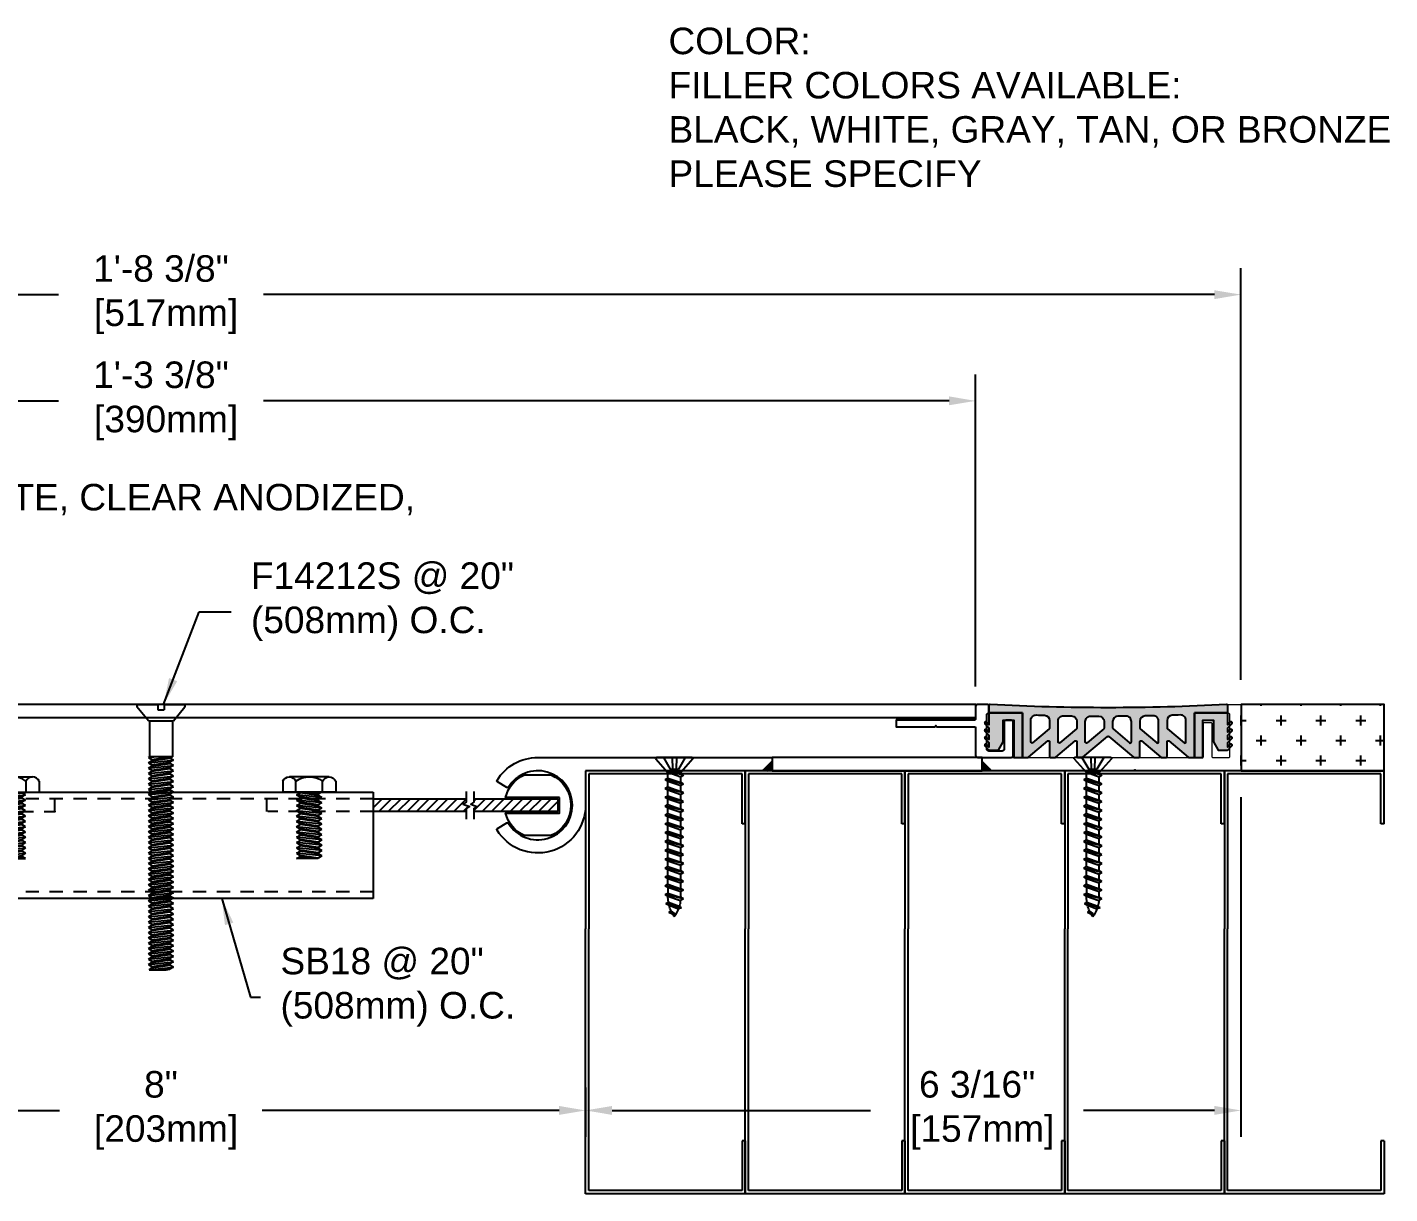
# Model space of a CAD drawing. Header units: inches. Extents: x -5.9 to 45.6, y -2.6 to 8.7.
# Drawn here: x 7.73 to 20.57, y -2.58 to 8.41 of the extents above; entities that cross this region are included whole.
import ezdxf

# ---------------------------------------------------------------- set-up
doc = ezdxf.new("R2010")
doc.units = ezdxf.units.IN
doc.header["$MEASUREMENT"] = 0
doc.linetypes.add('HIDDEN2', pattern=[0.1875, 0.125, -0.0625])
for name, color, linetype in [('anchors', 4, 'Continuous'), ('conditions', 1, 'Continuous'), ('dimensions', 3, 'Continuous'), ('FILLER', 2, 'Continuous'), ('Fillers', 2, 'Continuous'), ('METALS', 7, 'Continuous'), ('text', 2, 'Continuous')]:
    doc.layers.add(name, color=color, linetype=linetype)
doc.styles.add('ARIAL', font='arial.ttf')
doc.dimstyles.new('Arial', dxfattribs={"dimtxt": 0.25, "dimasz": 0.25, "dimexe": 0.25, "dimexo": 0.25, "dimgap": 0.25, "dimtad": 0, "dimtih": 1, "dimtoh": 1, "dimdec": 4, "dimzin": 0, "dimdsep": 46, "dimlunit": 4, "dimtxsty": 'ARIAL', "dimcen": 0.25, "dimadec": 0, "dimazin": 0, "dimtfac": 1, "dimtdec": 4, "dimtofl": 0, "dimtmove": 0, "dimatfit": 3, "dimfxl": 0, "dimfrac": 2, "dimtolj": 1, "dimtzin": 0, "dimarcsym": 0})

# ---------------------------------------------------------------- blocks, each defined once
blk = doc.blocks.new('*D2')
at = {"layer": 'DEFPOINTS', "color": 0}
for p in [(16.669, 4.887), (1.318, 2.028), (16.669, 1.948)]:
    blk.add_point(p, dxfattribs=at)
at = {"layer": 'dimensions', "color": 0, "lineweight": -2}
for p, q in [((1.318, 2.278), (1.318, 5.137)), ((16.669, 2.198), (16.669, 5.137)), ((1.568, 4.887), (8.027, 4.887)), ((16.419, 4.887), (9.96, 4.887))]:
    blk.add_line(p, q, dxfattribs=at)
at = {"layer": 'dimensions', "color": 0}
for points in [[(1.568, 4.929), (1.568, 4.846), (1.318, 4.887)], [(16.419, 4.929), (16.419, 4.846), (16.669, 4.887)]]:
    blk.add_solid(points, dxfattribs=at)
at = {"layer": 'dimensions', "color": 0, "insert": (8.994, 4.887), "char_height": 0.25, "attachment_point": 5, "style": 'ARIAL'}
blk.add_mtext('\\A1;1\'-3 3/8"\\P [390mm]', dxfattribs=at)
blk = doc.blocks.new('*D3')
at = {"layer": 'DEFPOINTS', "color": 0}
for p in [(19.169, 5.888), (-1.182, 2.008), (19.169, 2.008)]:
    blk.add_point(p, dxfattribs=at)
at = {"layer": 'dimensions', "color": 0, "lineweight": -2}
for p, q in [((-1.182, 2.258), (-1.182, 6.138)), ((19.169, 2.258), (19.169, 6.138)), ((-0.932, 5.888), (8.027, 5.888)), ((18.919, 5.888), (9.96, 5.888))]:
    blk.add_line(p, q, dxfattribs=at)
at = {"layer": 'dimensions', "color": 0}
for points in [[(-0.932, 5.929), (-0.932, 5.846), (-1.182, 5.888)], [(18.919, 5.929), (18.919, 5.846), (19.169, 5.888)]]:
    blk.add_solid(points, dxfattribs=at)
at = {"layer": 'dimensions', "color": 0, "insert": (8.994, 5.888), "char_height": 0.25, "attachment_point": 5, "style": 'ARIAL'}
blk.add_mtext('\\A1;1\'-8 3/8"\\P [517mm]', dxfattribs=at)
blk = doc.blocks.new('*D4')
at = {"layer": 'DEFPOINTS', "color": 0}
for p in [(19.169, 1.403), (12.994, -1.331), (12.994, -1.797)]:
    blk.add_point(p, dxfattribs=at)
at = {"layer": 'dimensions', "color": 0, "lineweight": -2}
for p, q in [((19.169, 1.153), (19.169, -2.047)), ((12.994, -1.581), (12.994, -2.047)), ((13.244, -1.797), (15.68, -1.797)), ((18.919, -1.797), (17.686, -1.797))]:
    blk.add_line(p, q, dxfattribs=at)
at = {"layer": 'dimensions', "color": 0}
for points in [[(13.244, -1.755), (13.244, -1.839), (12.994, -1.797)], [(18.919, -1.755), (18.919, -1.839), (19.169, -1.797)]]:
    blk.add_solid(points, dxfattribs=at)
at = {"layer": 'dimensions', "color": 0, "insert": (16.683, -1.797), "char_height": 0.25, "attachment_point": 5, "style": 'ARIAL'}
blk.add_mtext('\\A1;6 3/16"\\P [157mm]', dxfattribs=at)
blk = doc.blocks.new('*D5')
at = {"layer": 'DEFPOINTS', "color": 0}
for p in [(4.994, -1.331), (12.994, -1.331), (12.994, -1.797)]:
    blk.add_point(p, dxfattribs=at)
at = {"layer": 'dimensions', "color": 0, "lineweight": -2}
for p, q in [((4.994, -1.581), (4.994, -2.047)), ((12.994, -1.581), (12.994, -2.047)), ((5.244, -1.797), (8.039, -1.797)), ((12.744, -1.797), (9.948, -1.797))]:
    blk.add_line(p, q, dxfattribs=at)
at = {"layer": 'dimensions', "color": 0}
for points in [[(5.244, -1.755), (5.244, -1.839), (4.994, -1.797)], [(12.744, -1.755), (12.744, -1.839), (12.994, -1.797)]]:
    blk.add_solid(points, dxfattribs=at)
at = {"layer": 'dimensions', "color": 0, "insert": (8.994, -1.797), "char_height": 0.25, "attachment_point": 5, "style": 'ARIAL'}
blk.add_mtext('\\A1;8"\\P [203mm]', dxfattribs=at)
blk = doc.blocks.new('WCSP3')
at = {"layer": 'METALS'}
blk.add_lwpolyline([(4.101, 42.23), (4.101, 42.555, 0.414214), (4.091, 42.565, -0.414214), (4.081, 42.575), (4.081, 42.64, -0.414214), (4.091, 42.65), (4.186, 42.65, -0.414214), (4.206, 42.63), (4.206, 42.51, 0.414214), (4.216, 42.5), (4.956, 42.5), (4.956, 42.44), (4.591, 42.44), (4.581, 42.45), (4.571, 42.44), (4.216, 42.44, 0.414214), (4.206, 42.43), (4.206, 42.169, -0.390598), (4.186, 42.15), (3.871, 42.15, -0.414214), (3.851, 42.17), (3.851, 42.48, -0.414214), (3.871, 42.5), (3.917, 42.5, -0.414214), (3.937, 42.48), (3.937, 42.23, 0.414214), (3.957, 42.21), (4.081, 42.21, 0.414214)], format="xyb", close=True, dxfattribs=at)
blk = doc.blocks.new('F14212S')
for p, q in [((-0.112, -0.159), (-0.219, -0.028)), ((-0.207, -0.004), (-0.024, -0.004)), ((-0.024, -0.004), (-0.024, -0.054)), ((-0.024, -0.054), (0.038, -0.054)), ((0.038, -0.004), (0.038, -0.054)), ((0.038, -0.004), (0.221, -0.004)), ((0.126, -0.159), (0.233, -0.028)), ((-0.112, -0.159), (0.126, -0.159)), ((-0.101, -0.159), (-0.101, -0.498)), ((0.115, -0.159), (0.115, -0.498)), ((-0.112, -0.504), (-0.101, -0.498)), ((-0.112, -0.504), (-0.061, -0.498)), ((-0.112, -0.504), (-0.078, -0.523)), ((0.115, -0.498), (-0.101, -0.498)), ((-0.078, -0.523), (0.092, -0.498)), ((-0.078, -0.534), (0.092, -0.509)), ((0.115, -0.498), (0.092, -0.509)), ((0.126, -0.529), (0.092, -0.509)), ((-0.112, -0.554), (0.126, -0.529)), ((-0.112, -0.554), (-0.078, -0.534)), ((-0.112, -0.554), (-0.078, -0.573)), ((-0.112, -0.604), (0.126, -0.579)), ((-0.112, -0.604), (-0.078, -0.584)), ((-0.112, -0.604), (-0.078, -0.623)), ((-0.112, -0.654), (0.126, -0.629)), ((-0.112, -0.654), (-0.078, -0.634)), ((-0.078, -0.523), (-0.078, -0.534)), ((-0.078, -0.573), (0.092, -0.548)), ((-0.078, -0.584), (0.092, -0.559)), ((-0.078, -0.573), (-0.078, -0.584)), ((-0.078, -0.623), (0.092, -0.598)), ((-0.078, -0.634), (0.092, -0.609)), ((-0.078, -0.623), (-0.078, -0.634)), ((0.126, -0.529), (0.092, -0.548)), ((0.092, -0.548), (0.092, -0.559)), ((0.126, -0.579), (0.092, -0.559)), ((0.126, -0.579), (0.092, -0.598)), ((0.092, -0.598), (0.092, -0.609)), ((0.126, -0.629), (0.092, -0.609)), ((0.126, -0.629), (0.092, -0.648)), ((-0.112, -0.654), (-0.078, -0.673)), ((-0.112, -0.704), (0.126, -0.679)), ((-0.112, -0.704), (-0.078, -0.684)), ((-0.112, -0.704), (-0.078, -0.723)), ((-0.112, -0.754), (0.126, -0.729)), ((-0.112, -0.754), (-0.078, -0.734)), ((-0.112, -0.754), (-0.078, -0.773)), ((-0.078, -0.673), (0.092, -0.648)), ((-0.078, -0.684), (0.092, -0.659)), ((-0.078, -0.673), (-0.078, -0.684)), ((-0.078, -0.723), (0.092, -0.698)), ((-0.078, -0.734), (0.092, -0.709)), ((-0.078, -0.723), (-0.078, -0.734)), ((-0.078, -0.773), (0.092, -0.748)), ((-0.078, -0.784), (0.092, -0.759)), ((0.092, -0.648), (0.092, -0.659)), ((0.126, -0.679), (0.092, -0.659)), ((0.126, -0.679), (0.092, -0.698)), ((0.092, -0.698), (0.092, -0.709)), ((0.126, -0.729), (0.092, -0.709)), ((0.126, -0.729), (0.092, -0.748)), ((0.092, -0.748), (0.092, -0.759)), ((0.126, -0.779), (0.092, -0.759)), ((-0.112, -0.804), (0.126, -0.779)), ((-0.112, -0.804), (-0.078, -0.784)), ((-0.112, -0.804), (-0.078, -0.823)), ((-0.112, -0.854), (0.126, -0.829)), ((-0.112, -0.854), (-0.078, -0.834)), ((-0.112, -0.854), (-0.078, -0.873)), ((-0.112, -0.904), (0.126, -0.879)), ((-0.112, -0.904), (-0.078, -0.884)), ((-0.078, -0.773), (-0.078, -0.784)), ((-0.078, -0.823), (0.092, -0.798)), ((-0.078, -0.834), (0.092, -0.809)), ((-0.078, -0.823), (-0.078, -0.834)), ((-0.078, -0.873), (0.092, -0.848)), ((-0.078, -0.884), (0.092, -0.859)), ((-0.078, -0.873), (-0.078, -0.884)), ((-0.078, -0.923), (0.092, -0.898)), ((0.126, -0.779), (0.092, -0.798)), ((0.092, -0.798), (0.092, -0.809)), ((0.126, -0.829), (0.092, -0.809)), ((0.126, -0.829), (0.092, -0.848)), ((0.092, -0.848), (0.092, -0.859)), ((0.126, -0.879), (0.092, -0.859)), ((0.126, -0.879), (0.092, -0.898)), ((0.092, -0.898), (0.092, -0.909)), ((-0.112, -0.904), (-0.078, -0.923)), ((-0.112, -0.954), (0.126, -0.929)), ((-0.112, -0.954), (-0.078, -0.934)), ((-0.112, -0.954), (-0.078, -0.973)), ((-0.112, -1.004), (0.126, -0.979)), ((-0.112, -1.004), (-0.078, -0.984)), ((-0.112, -1.004), (-0.078, -1.023)), ((-0.078, -0.934), (0.092, -0.909)), ((-0.078, -0.923), (-0.078, -0.934)), ((-0.078, -0.973), (0.092, -0.948)), ((-0.078, -0.984), (0.092, -0.959)), ((-0.078, -0.973), (-0.078, -0.984)), ((-0.078, -1.023), (0.092, -0.998)), ((-0.078, -1.034), (0.092, -1.009)), ((-0.078, -1.023), (-0.078, -1.034)), ((0.126, -0.929), (0.092, -0.909)), ((0.126, -0.929), (0.092, -0.948)), ((0.092, -0.948), (0.092, -0.959)), ((0.126, -0.979), (0.092, -0.959)), ((0.126, -0.979), (0.092, -0.998)), ((0.092, -0.998), (0.092, -1.009)), ((0.126, -1.029), (0.092, -1.009)), ((-0.112, -1.054), (0.126, -1.029)), ((-0.112, -1.054), (-0.078, -1.034)), ((-0.112, -1.054), (-0.078, -1.073)), ((-0.112, -1.104), (0.126, -1.079)), ((-0.112, -1.104), (-0.078, -1.084)), ((-0.112, -1.104), (-0.078, -1.123)), ((-0.112, -1.154), (0.126, -1.129)), ((-0.112, -1.154), (-0.078, -1.134)), ((-0.112, -1.154), (-0.078, -1.173)), ((-0.078, -1.073), (0.092, -1.048)), ((-0.078, -1.084), (0.092, -1.059)), ((-0.078, -1.073), (-0.078, -1.084)), ((-0.078, -1.123), (0.092, -1.098)), ((-0.078, -1.134), (0.092, -1.109)), ((-0.078, -1.123), (-0.078, -1.134)), ((-0.078, -1.173), (0.092, -1.148)), ((0.126, -1.029), (0.092, -1.048)), ((0.092, -1.048), (0.092, -1.059)), ((0.126, -1.079), (0.092, -1.059)), ((0.126, -1.079), (0.092, -1.098)), ((0.092, -1.098), (0.092, -1.109)), ((0.126, -1.129), (0.092, -1.109)), ((0.126, -1.129), (0.092, -1.148)), ((0.092, -1.148), (0.092, -1.159)), ((-0.112, -1.204), (0.126, -1.179)), ((-0.112, -1.204), (-0.078, -1.184)), ((-0.112, -1.204), (-0.078, -1.223)), ((-0.112, -1.254), (0.126, -1.229)), ((-0.112, -1.254), (-0.078, -1.234)), ((-0.112, -1.254), (-0.078, -1.273)), ((-0.112, -1.304), (0.126, -1.279)), ((-0.078, -1.184), (0.092, -1.159)), ((-0.078, -1.173), (-0.078, -1.184)), ((-0.078, -1.223), (0.092, -1.198)), ((-0.078, -1.234), (0.092, -1.209)), ((-0.078, -1.223), (-0.078, -1.234)), ((-0.078, -1.273), (0.092, -1.248)), ((-0.078, -1.284), (0.092, -1.259)), ((-0.078, -1.273), (-0.078, -1.284)), ((0.126, -1.179), (0.092, -1.159)), ((0.126, -1.179), (0.092, -1.198)), ((0.092, -1.198), (0.092, -1.209)), ((0.126, -1.229), (0.092, -1.209)), ((0.126, -1.229), (0.092, -1.248)), ((0.092, -1.248), (0.092, -1.259)), ((0.126, -1.279), (0.092, -1.259)), ((0.126, -1.279), (0.092, -1.298)), ((-0.112, -1.304), (-0.078, -1.284)), ((-0.112, -1.304), (-0.078, -1.323)), ((-0.112, -1.354), (0.126, -1.329)), ((-0.112, -1.354), (-0.078, -1.334)), ((-0.112, -1.354), (-0.078, -1.373)), ((-0.112, -1.404), (0.126, -1.379)), ((-0.112, -1.404), (-0.078, -1.384)), ((-0.112, -1.404), (-0.078, -1.423)), ((-0.078, -1.323), (0.092, -1.298)), ((-0.078, -1.334), (0.092, -1.309)), ((-0.078, -1.323), (-0.078, -1.334)), ((-0.078, -1.373), (0.092, -1.348)), ((-0.078, -1.384), (0.092, -1.359)), ((-0.078, -1.373), (-0.078, -1.384)), ((-0.078, -1.423), (0.092, -1.398)), ((-0.078, -1.434), (0.092, -1.409)), ((0.092, -1.298), (0.092, -1.309)), ((0.126, -1.329), (0.092, -1.309)), ((0.126, -1.329), (0.092, -1.348)), ((0.092, -1.348), (0.092, -1.359)), ((0.126, -1.379), (0.092, -1.359)), ((0.126, -1.379), (0.092, -1.398)), ((0.092, -1.398), (0.092, -1.409)), ((0.126, -1.429), (0.092, -1.409)), ((-0.112, -1.454), (0.126, -1.429)), ((-0.112, -1.454), (-0.078, -1.434)), ((-0.112, -1.454), (-0.078, -1.473)), ((-0.112, -1.504), (0.126, -1.479)), ((-0.112, -1.504), (-0.078, -1.484)), ((-0.112, -1.504), (-0.078, -1.523)), ((-0.112, -1.554), (0.126, -1.529)), ((-0.112, -1.554), (-0.078, -1.534)), ((-0.078, -1.423), (-0.078, -1.434)), ((-0.078, -1.473), (0.092, -1.448)), ((-0.078, -1.484), (0.092, -1.459)), ((-0.078, -1.473), (-0.078, -1.484)), ((-0.078, -1.523), (0.092, -1.498)), ((-0.078, -1.534), (0.092, -1.509)), ((-0.078, -1.523), (-0.078, -1.534)), ((0.126, -1.429), (0.092, -1.448)), ((0.092, -1.448), (0.092, -1.459)), ((0.126, -1.479), (0.092, -1.459)), ((0.126, -1.479), (0.092, -1.498)), ((0.092, -1.498), (0.092, -1.509)), ((0.126, -1.529), (0.092, -1.509)), ((0.126, -1.529), (0.092, -1.548)), ((-0.112, -1.554), (-0.078, -1.573)), ((-0.112, -1.604), (0.126, -1.579)), ((-0.112, -1.604), (-0.078, -1.584)), ((-0.112, -1.604), (-0.078, -1.623)), ((-0.112, -1.654), (0.126, -1.629)), ((-0.112, -1.654), (-0.078, -1.634)), ((-0.112, -1.654), (-0.078, -1.673)), ((-0.078, -1.573), (0.092, -1.548)), ((-0.078, -1.584), (0.092, -1.559)), ((-0.078, -1.573), (-0.078, -1.584)), ((-0.078, -1.623), (0.092, -1.598)), ((-0.078, -1.634), (0.092, -1.609)), ((-0.078, -1.623), (-0.078, -1.634)), ((-0.078, -1.673), (0.092, -1.648)), ((-0.078, -1.684), (0.092, -1.659)), ((0.092, -1.548), (0.092, -1.559)), ((0.126, -1.579), (0.092, -1.559)), ((0.126, -1.579), (0.092, -1.598)), ((0.092, -1.598), (0.092, -1.609)), ((0.126, -1.629), (0.092, -1.609)), ((0.126, -1.629), (0.092, -1.648)), ((0.092, -1.648), (0.092, -1.659)), ((0.126, -1.679), (0.092, -1.659)), ((-0.112, -1.704), (0.126, -1.679)), ((-0.112, -1.704), (-0.078, -1.684)), ((-0.112, -1.704), (-0.078, -1.723)), ((-0.112, -1.754), (0.126, -1.729)), ((-0.112, -1.754), (-0.078, -1.734)), ((-0.112, -1.754), (-0.078, -1.773)), ((-0.112, -1.804), (0.126, -1.779)), ((-0.112, -1.804), (-0.078, -1.784)), ((-0.078, -1.673), (-0.078, -1.684)), ((-0.078, -1.723), (0.092, -1.698)), ((-0.078, -1.734), (0.092, -1.709)), ((-0.078, -1.723), (-0.078, -1.734)), ((-0.078, -1.773), (0.092, -1.748)), ((-0.078, -1.784), (0.092, -1.759)), ((-0.078, -1.773), (-0.078, -1.784)), ((0.126, -1.679), (0.092, -1.698)), ((0.092, -1.698), (0.092, -1.709)), ((0.126, -1.729), (0.092, -1.709)), ((0.126, -1.729), (0.092, -1.748)), ((0.092, -1.748), (0.092, -1.759)), ((0.126, -1.779), (0.092, -1.759)), ((0.126, -1.779), (0.092, -1.798)), ((-0.112, -1.804), (-0.078, -1.823)), ((-0.112, -1.854), (0.126, -1.829)), ((-0.112, -1.854), (-0.078, -1.834)), ((-0.112, -1.854), (-0.078, -1.873)), ((-0.112, -1.904), (0.126, -1.879)), ((-0.112, -1.904), (-0.078, -1.884)), ((-0.112, -1.904), (-0.078, -1.923)), ((-0.078, -1.823), (0.092, -1.798)), ((-0.078, -1.834), (0.092, -1.809)), ((-0.078, -1.823), (-0.078, -1.834)), ((-0.078, -1.873), (0.092, -1.848)), ((-0.078, -1.884), (0.092, -1.859)), ((-0.078, -1.873), (-0.078, -1.884)), ((-0.078, -1.923), (0.092, -1.898)), ((-0.078, -1.934), (0.092, -1.909)), ((-0.078, -1.923), (-0.078, -1.934)), ((0.092, -1.798), (0.092, -1.809)), ((0.126, -1.829), (0.092, -1.809)), ((0.126, -1.829), (0.092, -1.848)), ((0.092, -1.848), (0.092, -1.859)), ((0.126, -1.879), (0.092, -1.859)), ((0.126, -1.879), (0.092, -1.898)), ((0.092, -1.898), (0.092, -1.909)), ((0.126, -1.929), (0.092, -1.909)), ((-0.112, -1.954), (0.126, -1.929)), ((-0.112, -1.954), (-0.078, -1.934)), ((-0.112, -1.954), (-0.078, -1.973)), ((-0.112, -2.004), (0.126, -1.979)), ((-0.112, -2.004), (-0.078, -1.984)), ((-0.112, -2.004), (-0.078, -2.023)), ((-0.112, -2.054), (0.126, -2.029)), ((-0.112, -2.054), (-0.078, -2.034)), ((-0.112, -2.054), (-0.078, -2.073)), ((-0.078, -1.973), (0.092, -1.948)), ((-0.078, -1.984), (0.092, -1.959)), ((-0.078, -1.973), (-0.078, -1.984)), ((-0.078, -2.023), (0.092, -1.998)), ((-0.078, -2.034), (0.092, -2.009)), ((-0.078, -2.023), (-0.078, -2.034)), ((-0.078, -2.073), (0.092, -2.048)), ((0.126, -1.929), (0.092, -1.948)), ((0.092, -1.948), (0.092, -1.959)), ((0.126, -1.979), (0.092, -1.959)), ((0.126, -1.979), (0.092, -1.998)), ((0.092, -1.998), (0.092, -2.009)), ((0.126, -2.029), (0.092, -2.009)), ((0.126, -2.029), (0.092, -2.048)), ((0.092, -2.048), (0.092, -2.059)), ((-0.112, -2.104), (0.126, -2.079)), ((-0.112, -2.104), (-0.078, -2.084)), ((-0.112, -2.104), (-0.078, -2.123)), ((-0.112, -2.154), (0.126, -2.129)), ((-0.112, -2.154), (-0.078, -2.134)), ((-0.112, -2.154), (-0.078, -2.173)), ((-0.112, -2.204), (0.126, -2.179)), ((-0.078, -2.084), (0.092, -2.059)), ((-0.078, -2.073), (-0.078, -2.084)), ((-0.078, -2.123), (0.092, -2.098)), ((-0.078, -2.134), (0.092, -2.109)), ((-0.078, -2.123), (-0.078, -2.134)), ((-0.078, -2.173), (0.092, -2.148)), ((-0.078, -2.184), (0.092, -2.159)), ((-0.078, -2.173), (-0.078, -2.184)), ((0.126, -2.079), (0.092, -2.059)), ((0.126, -2.079), (0.092, -2.098)), ((0.092, -2.098), (0.092, -2.109)), ((0.126, -2.129), (0.092, -2.109)), ((0.126, -2.129), (0.092, -2.148)), ((0.092, -2.148), (0.092, -2.159)), ((0.126, -2.179), (0.092, -2.159)), ((0.126, -2.179), (0.092, -2.198)), ((-0.112, -2.204), (-0.078, -2.184)), ((-0.112, -2.204), (-0.078, -2.223)), ((-0.112, -2.254), (0.126, -2.229)), ((-0.112, -2.254), (-0.078, -2.234)), ((-0.112, -2.254), (-0.078, -2.273)), ((-0.112, -2.304), (0.126, -2.279)), ((-0.112, -2.304), (-0.078, -2.284)), ((-0.112, -2.304), (-0.078, -2.323)), ((-0.078, -2.223), (0.092, -2.198)), ((-0.078, -2.234), (0.092, -2.209)), ((-0.078, -2.223), (-0.078, -2.234)), ((-0.078, -2.273), (0.092, -2.248)), ((-0.078, -2.284), (0.092, -2.259)), ((-0.078, -2.273), (-0.078, -2.284)), ((-0.078, -2.323), (0.092, -2.298)), ((-0.078, -2.334), (0.092, -2.309)), ((0.092, -2.198), (0.092, -2.209)), ((0.126, -2.229), (0.092, -2.209)), ((0.126, -2.229), (0.092, -2.248)), ((0.092, -2.248), (0.092, -2.259)), ((0.126, -2.279), (0.092, -2.259)), ((0.126, -2.279), (0.092, -2.298)), ((0.092, -2.298), (0.092, -2.309)), ((0.126, -2.329), (0.092, -2.309)), ((-0.112, -2.354), (0.126, -2.329)), ((-0.112, -2.354), (-0.078, -2.334)), ((-0.112, -2.354), (-0.078, -2.373)), ((-0.112, -2.404), (0.126, -2.379)), ((-0.112, -2.404), (-0.078, -2.384)), ((-0.112, -2.404), (-0.078, -2.423)), ((-0.112, -2.454), (0.126, -2.429)), ((-0.112, -2.454), (-0.078, -2.434)), ((-0.078, -2.323), (-0.078, -2.334)), ((-0.078, -2.373), (0.092, -2.348)), ((-0.078, -2.384), (0.092, -2.359)), ((-0.078, -2.373), (-0.078, -2.384)), ((-0.078, -2.423), (0.092, -2.398)), ((-0.078, -2.434), (0.092, -2.409)), ((-0.078, -2.423), (-0.078, -2.434)), ((0.126, -2.329), (0.092, -2.348)), ((0.092, -2.348), (0.092, -2.359)), ((0.126, -2.379), (0.092, -2.359)), ((0.126, -2.379), (0.092, -2.398)), ((0.092, -2.398), (0.092, -2.409)), ((0.126, -2.429), (0.092, -2.409)), ((0.126, -2.429), (0.092, -2.448)), ((-0.112, -2.454), (-0.078, -2.473)), ((-0.103, -2.504), (0.126, -2.479)), ((-0.103, -2.504), (-0.078, -2.484)), ((-0.103, -2.504), (0.055, -2.504)), ((-0.078, -2.473), (0.092, -2.448)), ((-0.078, -2.484), (0.092, -2.459)), ((-0.078, -2.473), (-0.078, -2.484)), ((0.055, -2.504), (0.092, -2.498)), ((0.092, -2.448), (0.092, -2.459)), ((0.126, -2.479), (0.092, -2.459)), ((0.126, -2.479), (0.092, -2.498))]:
    blk.add_line(p, q)
for centre, start, end in [((-0.207, -0.019), 90, 219.032), ((0.221, -0.019), 320.968, 90)]:
    blk.add_arc(centre, 0.015, start, end)
blk = doc.blocks.new('H1458S')
for p, q in [((-0.188, 0.144), (0.187, 0.144)), ((-0.25, 0.104), (-0.25, 0)), ((-0.25, 0), (0.25, 0)), ((-0.125, 0), (-0.125, 0.104)), ((-0.119, 0), (-0.085, -0.02)), ((-0.085, -0.02), (0.048, 0)), ((0.125, 0), (0.125, 0.104)), ((0.25, 0.104), (0.25, 0)), ((-0.119, -0.05), (0.119, -0.025)), ((-0.119, -0.05), (-0.085, -0.03)), ((-0.119, -0.05), (-0.085, -0.07)), ((-0.119, -0.1), (0.119, -0.075)), ((-0.119, -0.1), (-0.085, -0.08)), ((-0.119, -0.1), (-0.085, -0.12)), ((-0.119, -0.15), (0.119, -0.125)), ((-0.085, -0.03), (0.085, -0.005)), ((-0.085, -0.02), (-0.085, -0.03)), ((-0.085, -0.07), (0.085, -0.045)), ((-0.085, -0.08), (0.085, -0.055)), ((-0.085, -0.07), (-0.085, -0.08)), ((-0.085, -0.12), (0.085, -0.095)), ((-0.085, -0.13), (0.085, -0.105)), ((-0.085, -0.12), (-0.085, -0.13)), ((0.094, 0), (0.085, -0.005)), ((0.119, -0.025), (0.085, -0.005)), ((0.119, -0.025), (0.085, -0.045)), ((0.085, -0.045), (0.085, -0.055)), ((0.119, -0.075), (0.085, -0.055)), ((0.119, -0.075), (0.085, -0.095)), ((0.085, -0.095), (0.085, -0.105)), ((0.119, -0.125), (0.085, -0.105)), ((0.119, -0.125), (0.085, -0.145)), ((-0.119, -0.15), (-0.085, -0.13)), ((-0.119, -0.15), (-0.085, -0.17)), ((-0.119, -0.2), (0.119, -0.175)), ((-0.119, -0.2), (-0.085, -0.18)), ((-0.119, -0.2), (-0.085, -0.22)), ((-0.119, -0.25), (0.119, -0.225)), ((-0.119, -0.25), (-0.085, -0.23)), ((-0.119, -0.25), (-0.085, -0.27)), ((-0.085, -0.17), (0.085, -0.145)), ((-0.085, -0.18), (0.085, -0.155)), ((-0.085, -0.17), (-0.085, -0.18)), ((-0.085, -0.22), (0.085, -0.195)), ((-0.085, -0.23), (0.085, -0.205)), ((-0.085, -0.22), (-0.085, -0.23)), ((-0.085, -0.27), (0.085, -0.245)), ((-0.085, -0.28), (0.085, -0.255)), ((0.085, -0.145), (0.085, -0.155)), ((0.119, -0.175), (0.085, -0.155)), ((0.119, -0.175), (0.085, -0.195)), ((0.085, -0.195), (0.085, -0.205)), ((0.119, -0.225), (0.085, -0.205)), ((0.119, -0.225), (0.085, -0.245)), ((0.085, -0.245), (0.085, -0.255)), ((0.119, -0.275), (0.085, -0.255)), ((-0.119, -0.3), (0.119, -0.275)), ((-0.119, -0.3), (-0.085, -0.28)), ((-0.119, -0.3), (-0.085, -0.32)), ((-0.119, -0.35), (0.119, -0.325)), ((-0.119, -0.35), (-0.085, -0.33)), ((-0.119, -0.35), (-0.085, -0.37)), ((-0.119, -0.4), (0.119, -0.375)), ((-0.119, -0.4), (-0.085, -0.38)), ((-0.085, -0.27), (-0.085, -0.28)), ((-0.085, -0.32), (0.085, -0.295)), ((-0.085, -0.33), (0.085, -0.305)), ((-0.085, -0.32), (-0.085, -0.33)), ((-0.085, -0.37), (0.085, -0.345)), ((-0.085, -0.38), (0.085, -0.355)), ((-0.085, -0.37), (-0.085, -0.38)), ((0.119, -0.275), (0.085, -0.295)), ((0.085, -0.295), (0.085, -0.305)), ((0.119, -0.325), (0.085, -0.305)), ((0.119, -0.325), (0.085, -0.345)), ((0.085, -0.345), (0.085, -0.355)), ((0.119, -0.375), (0.085, -0.355)), ((0.119, -0.375), (0.085, -0.395)), ((-0.119, -0.4), (-0.085, -0.42)), ((-0.119, -0.45), (0.119, -0.425)), ((-0.119, -0.45), (-0.085, -0.43)), ((-0.119, -0.45), (-0.085, -0.47)), ((-0.119, -0.5), (0.119, -0.475)), ((-0.119, -0.5), (-0.085, -0.48)), ((-0.119, -0.5), (-0.085, -0.52)), ((-0.085, -0.42), (0.085, -0.395)), ((-0.085, -0.43), (0.085, -0.405)), ((-0.085, -0.42), (-0.085, -0.43)), ((-0.085, -0.47), (0.085, -0.445)), ((-0.085, -0.48), (0.085, -0.455)), ((-0.085, -0.47), (-0.085, -0.48)), ((-0.085, -0.52), (0.085, -0.495)), ((-0.085, -0.53), (0.085, -0.505)), ((0.085, -0.395), (0.085, -0.405)), ((0.119, -0.425), (0.085, -0.405)), ((0.119, -0.425), (0.085, -0.445)), ((0.085, -0.445), (0.085, -0.455)), ((0.119, -0.475), (0.085, -0.455)), ((0.119, -0.475), (0.085, -0.495)), ((0.085, -0.495), (0.085, -0.505)), ((0.119, -0.525), (0.085, -0.505)), ((-0.119, -0.55), (0.119, -0.525)), ((-0.119, -0.55), (-0.085, -0.53)), ((-0.119, -0.55), (-0.085, -0.57)), ((-0.119, -0.6), (0.119, -0.575)), ((-0.119, -0.6), (-0.085, -0.58)), ((-0.119, -0.6), (-0.085, -0.62)), ((-0.085, -0.52), (-0.085, -0.53)), ((-0.085, -0.57), (0.085, -0.545)), ((-0.085, -0.58), (0.085, -0.555)), ((-0.085, -0.57), (-0.085, -0.58)), ((-0.085, -0.62), (0.085, -0.595)), ((-0.085, -0.62), (-0.085, -0.625)), ((-0.085, -0.625), (0.119, -0.625)), ((-0.048, -0.625), (0.085, -0.605)), ((0.119, -0.525), (0.085, -0.545)), ((0.085, -0.545), (0.085, -0.555)), ((0.119, -0.575), (0.085, -0.555)), ((0.119, -0.575), (0.085, -0.595)), ((0.085, -0.595), (0.085, -0.605)), ((0.119, -0.625), (0.085, -0.605))]:
    blk.add_line(p, q)
for centre, radius, start, end in [((-0.188, 0.075), 0.0688, 24.7615, 155.2385), ((0, -0.071), 0.215, 54.5107, 125.4893), ((0.187, 0.075), 0.0688, 24.7615, 155.2385)]:
    blk.add_arc(centre, radius, start, end)
blk = doc.blocks.new('SB')
h = blk.add_hatch()
h.set_pattern_fill('ANSI31', color=256, scale=0.5, style=0)
h.set_pattern_definition([(45, (-1.601395, -9.531846), (-0.04419417, 0.04419417), [])])
h.paths.add_polyline_path([(3.392, 3.658), (2.411, 3.658), (2.411, 3.628), (2.383, 3.609), (2.44, 3.587), (2.411, 3.568), (2.411, 3.538), (3.392, 3.538)])
h.paths.add_polyline_path([(2.341, 3.628), (2.341, 3.658), (2.105, 3.658), (2.105, 3.538), (2.341, 3.538), (2.341, 3.568), (2.37, 3.587), (2.313, 3.609)])
h = blk.add_hatch()
h.set_pattern_fill('ANSI31', color=256, scale=0.5, style=0)
h.set_pattern_definition([(45, (-5.601395, -9.531846), (-0.04419417, 0.04419417), [])])
h.paths.add_polyline_path([(9.131, 3.658), (8.339, 3.658), (8.339, 3.628), (8.311, 3.609), (8.368, 3.587), (8.339, 3.568), (8.339, 3.538), (9.131, 3.538)])
h.paths.add_polyline_path([(8.298, 3.587), (8.241, 3.609), (8.269, 3.628), (8.269, 3.658), (7.393, 3.658), (7.393, 3.538), (8.269, 3.538), (8.269, 3.568)])
for p, q in [((2.105, 3.658), (2.341, 3.658)), ((2.411, 3.658), (3.392, 3.658)), ((7.393, 3.658), (8.269, 3.658)), ((8.339, 3.658), (9.131, 3.658)), ((2.341, 3.538), (2.105, 3.538)), ((3.392, 3.538), (2.411, 3.538)), ((8.269, 3.538), (7.393, 3.538)), ((9.131, 3.538), (8.339, 3.538))]:
    blk.add_line(p, q)
at = {"linetype": 'ByBlock'}
for p, q in [((3.392, 3.721), (7.393, 3.721)), ((3.392, 2.721), (3.392, 3.721)), ((7.393, 3.721), (7.393, 2.721)), ((7.393, 2.721), (3.392, 2.721))]:
    blk.add_line(p, q, dxfattribs=at)
at = {"linetype": 'HIDDEN2'}
for p, q in [((7.393, 3.658), (3.392, 3.658)), ((4.394, 3.538), (4.394, 3.658)), ((6.391, 3.538), (6.391, 3.658)), ((3.392, 3.538), (4.394, 3.538)), ((7.393, 3.538), (6.398, 3.538)), ((7.393, 2.783), (3.392, 2.783))]:
    blk.add_line(p, q, dxfattribs=at)
for points in [[(2.146, 3.672, 0.233897), (1.968, 3.885), (1.718, 3.885, 0.654654), (1.718, 3.312), (1.968, 3.312, 0.233897), (2.146, 3.524), (2.105, 3.538), (2.105, 3.658)], [(9.147, 3.672), (8.639, 3.672, -0.233897), (8.817, 3.885), (9.067, 3.885, -0.654654), (9.067, 3.312), (8.817, 3.312, -0.233897), (8.639, 3.524), (9.147, 3.524)]]:
    blk.add_lwpolyline(points, format="xyb", close=True)
for points in [[(2.341, 3.728), (2.341, 3.628), (2.313, 3.609), (2.37, 3.587), (2.341, 3.568), (2.341, 3.468)], [(2.411, 3.728), (2.411, 3.628), (2.383, 3.609), (2.44, 3.587), (2.411, 3.568), (2.411, 3.468)], [(8.269, 3.728), (8.269, 3.628), (8.241, 3.609), (8.298, 3.587), (8.269, 3.568), (8.269, 3.468)], [(8.339, 3.728), (8.339, 3.628), (8.311, 3.609), (8.368, 3.587), (8.339, 3.568), (8.339, 3.468)], [(2.105, 3.658), (2.105, 3.538)], [(9.131, 3.658), (9.131, 3.538)]]:
    blk.add_lwpolyline(points)
blk.add_point((4.394, 3.538), dxfattribs=at)
blk.add_blockref('H1458S', (3.996, 3.721))
at = {"xscale": -1}
blk.add_blockref('H1458S', (6.789, 3.721), dxfattribs=at)
blk = doc.blocks.new('4mstd1')
for p, q in [((-1.505, 3.985), (0, 3.985)), ((-1.505, 3.485), (-1.505, 3.985)), ((0, 3.985), (0, 2.495)), ((-1.475, 3.955), (-0.03, 3.955)), ((-1.475, 3.485), (-1.475, 3.955)), ((-0.03, 3.955), (-0.03, 2.495)), ((-1.505, 3.485), (-1.475, 3.485)), ((-0.03, 1.49), (-0.03, 2.495)), ((0, 1.49), (0, 2.495)), ((-0.03, 0.03), (-0.03, 1.49)), ((0, 0), (0, 1.49)), ((-1.505, 0.5), (-1.505, 0)), ((-1.505, 0.5), (-1.475, 0.5)), ((-1.475, 0.5), (-1.475, 0.03)), ((-1.505, 0), (0, 0)), ((-1.475, 0.03), (-0.03, 0.03))]:
    blk.add_line(p, q)
blk = doc.blocks.new('FSM0112')
for p, q in [((-0.169, 0), (0.169, 0)), ((-0.103, 0), (-0.038, -0.111)), ((-0.02, 0), (-0.016, -0.111)), ((0.02, 0), (0.016, -0.111)), ((0.103, 0), (0.038, -0.111)), ((-0.175, -0.014), (-0.063, -0.139)), ((0.038, -0.111), (-0.038, -0.111)), ((0.175, -0.014), (0.063, -0.139)), ((-0.086, -0.167), (0.027, -0.139)), ((-0.086, -0.167), (-0.06, -0.152)), ((-0.086, -0.167), (-0.06, -0.181)), ((-0.086, -0.25), (0.086, -0.208)), ((-0.086, -0.25), (-0.06, -0.236)), ((-0.086, -0.25), (-0.06, -0.264)), ((0.063, -0.139), (-0.063, -0.139)), ((-0.06, -0.152), (-0.06, -0.139)), ((-0.023, -0.139), (-0.06, -0.152)), ((0.06, -0.139), (-0.06, -0.181)), ((-0.06, -0.236), (-0.06, -0.181)), ((0.06, -0.194), (-0.06, -0.236)), ((0.06, -0.223), (-0.06, -0.264)), ((0.06, -0.194), (0.06, -0.139)), ((0.086, -0.208), (0.06, -0.194)), ((0.086, -0.208), (0.06, -0.223)), ((0.06, -0.277), (0.06, -0.223)), ((-0.086, -0.333), (0.086, -0.292)), ((-0.086, -0.333), (-0.06, -0.319)), ((-0.086, -0.333), (-0.06, -0.348)), ((-0.086, -0.417), (0.086, -0.375)), ((-0.06, -0.319), (-0.06, -0.264)), ((0.06, -0.277), (-0.06, -0.319)), ((0.06, -0.306), (-0.06, -0.348)), ((-0.06, -0.402), (-0.06, -0.348)), ((0.06, -0.361), (-0.06, -0.402)), ((0.086, -0.292), (0.06, -0.277)), ((0.086, -0.292), (0.06, -0.306)), ((0.06, -0.361), (0.06, -0.306)), ((0.086, -0.375), (0.06, -0.361)), ((0.086, -0.375), (0.06, -0.389)), ((-0.086, -0.417), (-0.06, -0.402)), ((-0.086, -0.417), (-0.06, -0.431)), ((-0.086, -0.5), (0.086, -0.458)), ((-0.086, -0.5), (-0.06, -0.486)), ((-0.086, -0.5), (-0.06, -0.514)), ((0.06, -0.389), (-0.06, -0.431)), ((-0.06, -0.486), (-0.06, -0.431)), ((0.06, -0.444), (-0.06, -0.486)), ((0.06, -0.473), (-0.06, -0.514)), ((0.06, -0.444), (0.06, -0.389)), ((0.086, -0.458), (0.06, -0.444)), ((0.086, -0.458), (0.06, -0.473)), ((0.06, -0.527), (0.06, -0.473)), ((-0.086, -0.583), (0.086, -0.542)), ((-0.086, -0.583), (-0.06, -0.569)), ((-0.086, -0.583), (-0.06, -0.598)), ((-0.086, -0.667), (0.086, -0.625)), ((-0.06, -0.569), (-0.06, -0.514)), ((0.06, -0.527), (-0.06, -0.569)), ((0.06, -0.556), (-0.06, -0.598)), ((-0.06, -0.652), (-0.06, -0.598)), ((0.06, -0.611), (-0.06, -0.652)), ((0.06, -0.639), (-0.06, -0.681)), ((0.086, -0.542), (0.06, -0.527)), ((0.086, -0.542), (0.06, -0.556)), ((0.06, -0.611), (0.06, -0.556)), ((0.086, -0.625), (0.06, -0.611)), ((0.086, -0.625), (0.06, -0.639)), ((0.06, -0.694), (0.06, -0.639)), ((-0.086, -0.667), (-0.06, -0.652)), ((-0.086, -0.667), (-0.06, -0.681)), ((-0.086, -0.75), (0.086, -0.708)), ((-0.086, -0.75), (-0.06, -0.736)), ((-0.086, -0.75), (-0.06, -0.764)), ((-0.06, -0.736), (-0.06, -0.681)), ((0.06, -0.694), (-0.06, -0.736)), ((0.06, -0.723), (-0.06, -0.764)), ((-0.06, -0.819), (-0.06, -0.764)), ((0.086, -0.708), (0.06, -0.694)), ((0.086, -0.708), (0.06, -0.723)), ((0.06, -0.777), (0.06, -0.723)), ((-0.086, -0.833), (0.086, -0.792)), ((-0.086, -0.833), (-0.06, -0.819)), ((-0.086, -0.833), (-0.06, -0.848)), ((-0.086, -0.917), (0.086, -0.875)), ((0.06, -0.777), (-0.06, -0.819)), ((0.06, -0.806), (-0.06, -0.848)), ((-0.06, -0.902), (-0.06, -0.848)), ((0.06, -0.861), (-0.06, -0.902)), ((0.06, -0.889), (-0.06, -0.931)), ((0.086, -0.792), (0.06, -0.777)), ((0.086, -0.792), (0.06, -0.806)), ((0.06, -0.861), (0.06, -0.806)), ((0.086, -0.875), (0.06, -0.861)), ((0.086, -0.875), (0.06, -0.889)), ((0.06, -0.944), (0.06, -0.889)), ((-0.086, -0.917), (-0.06, -0.902)), ((-0.086, -0.917), (-0.06, -0.931)), ((-0.086, -1), (0.086, -0.958)), ((-0.086, -1), (-0.06, -0.986)), ((-0.086, -1), (-0.06, -1.014)), ((-0.06, -0.986), (-0.06, -0.931)), ((0.06, -0.944), (-0.06, -0.986)), ((0.06, -0.973), (-0.06, -1.014)), ((-0.06, -1.069), (-0.06, -1.014)), ((0.086, -0.958), (0.06, -0.944)), ((0.086, -0.958), (0.06, -0.973)), ((0.06, -1.027), (0.06, -0.973)), ((-0.086, -1.083), (0.086, -1.042)), ((-0.086, -1.083), (-0.06, -1.069)), ((-0.086, -1.083), (-0.06, -1.098)), ((-0.086, -1.167), (0.086, -1.125)), ((-0.086, -1.167), (-0.06, -1.152)), ((0.06, -1.027), (-0.06, -1.069)), ((0.06, -1.056), (-0.06, -1.098)), ((-0.06, -1.152), (-0.06, -1.098)), ((0.06, -1.111), (-0.06, -1.152)), ((0.06, -1.139), (-0.06, -1.181)), ((0.086, -1.042), (0.06, -1.027)), ((0.086, -1.042), (0.06, -1.056)), ((0.06, -1.111), (0.06, -1.056)), ((0.086, -1.125), (0.06, -1.111)), ((0.086, -1.125), (0.06, -1.139)), ((0.06, -1.194), (0.06, -1.139)), ((-0.086, -1.167), (-0.06, -1.181)), ((-0.086, -1.25), (0.086, -1.208)), ((-0.086, -1.25), (-0.06, -1.236)), ((-0.086, -1.25), (-0.06, -1.264)), ((-0.06, -1.236), (-0.06, -1.181)), ((0.06, -1.194), (-0.06, -1.236)), ((0.06, -1.223), (-0.06, -1.264)), ((-0.06, -1.31), (-0.06, -1.264)), ((0.06, -1.277), (-0.06, -1.319)), ((0.086, -1.208), (0.06, -1.194)), ((0.086, -1.208), (0.06, -1.223)), ((0.06, -1.223), (0.06, -1.277)), ((0.086, -1.292), (0.06, -1.277)), ((-0.086, -1.333), (0.086, -1.292)), ((-0.086, -1.333), (-0.06, -1.319)), ((-0.086, -1.333), (-0.058, -1.347)), ((-0.069, -1.417), (0.079, -1.375)), ((-0.069, -1.417), (-0.047, -1.402)), ((0.06, -1.306), (-0.058, -1.347)), ((0.056, -1.362), (-0.047, -1.402)), ((0.05, -1.392), (-0.039, -1.426)), ((0.079, -1.375), (0.05, -1.392)), ((0.079, -1.375), (0.056, -1.362)), ((0.086, -1.292), (0.06, -1.306)), ((0.06, -1.306), (0.06, -1.31)), ((-0.069, -1.417), (-0.039, -1.426)), ((0.03, -1.447), (-0.004, -1.472)), ((-0.004, -1.472), (0.051, -1.458)), ((0.017, -1.473), (-0.004, -1.472)), ((0.051, -1.458), (0.017, -1.473)), ((0.051, -1.458), (0.03, -1.447))]:
    blk.add_line(p, q)
for centre, radius, start, end in [((-0.169, -0.008), 0.00805, 90, 224.3206), ((0.169, -0.008), 0.00805, 315.6794, 90), ((0.27, -1.31), 0.33, 180, 181.4809), ((0.27, -1.31), 0.33, 186.3809, 196.1333), ((-0.27, -1.31), 0.33, 335.5566, 345.5871), ((-0.27, -1.31), 0.33, 350.9871, 0), ((0.27, -1.31), 0.33, 200.6129, 215.118), ((-0.27, -1.31), 0.33, 324.882, 330.5326)]:
    blk.add_arc(centre, radius, start, end)
blk = doc.blocks.new('weldment')
blk.add_hatch(color=253).paths.add_polyline_path([(3.569, 16.361), (3.569, 16.282, 0.22393), (3.65, 16.283)])
blk.add_lwpolyline([(3.65, 16.283, -0.22393), (3.569, 16.282), (3.569, 16.361), (3.65, 16.283)], format="xyb")
blk = doc.blocks.new('PS212A')
at = {"linetype": 'Continuous', "flags": 128}
blk.add_lwpolyline([(0.45, 0.125), (-1.747, 0.125, 0.414214), (-1.757, 0.115), (-1.757, 0.094, 0.198912), (-1.754, 0.087), (-1.67, 0.003, 0.198912), (-1.663, 0), (-0.01, 0, -0.414214), (0, -0.01), (0, -0.325, 0.758338), (0.834, -0.559, 0.420887), (0.831, -0.545), (0.74, -0.492, 0.405496), (0.726, -0.496, -3.520953), (0.726, -0.154, 0.405496), (0.74, -0.158), (0.831, -0.105, 0.420887), (0.834, -0.091, 0.261868)], format="xyb", close=True, dxfattribs=at)
blk = doc.blocks.new('95401G')
at = {"color": 7, "linetype": 'Continuous', "lineweight": 15}
blk.add_lwpolyline([(2.438, 0.115, 0.414214), (2.428, 0.125), (0.365, 0.125, -0.414214), (0.355, 0.135), (0.355, 0.445, 0.414214), (0.345, 0.455), (0.285, 0.455, 0.414214), (0.275, 0.445), (0.275, 0.135, -0.414214), (0.265, 0.125), (0.115, 0.125, -0.414214), (0.105, 0.135), (0.105, 0.53, -0.414214), (0.115, 0.54, 0.414214), (0.125, 0.55), (0.125, 0.615, 0.414214), (0.115, 0.625), (0.01, 0.625, 0.414214), (0, 0.615), (0, 0.01, 0.414214), (0.01, 0), (0.981, 0, 0.198912), (0.988, 0.003), (0.993, 0.008, -0.414214), (1.007, 0.008), (1.012, 0.003, 0.198912), (1.019, 0), (2.344, 0, 0.198912), (2.351, 0.003), (2.435, 0.087, 0.198912), (2.438, 0.094)], format="xyb", close=True, dxfattribs=at)
blk = doc.blocks.new('weldment2')
blk.add_hatch(color=253).paths.add_polyline_path([(0.045, 0.049, -0.198912), (0.042, 0.042), (-0.036, -0.036, 0.171616), (0.045, -0.036)])
blk.add_arc((0.004, 0.079), 0.121, 250.7216, 289.6736)
blk = doc.blocks.new('CSQF2')
h = blk.add_hatch(color=256)
h.paths.add_polyline_path([(4.559, 1.888, 0.430422), (4.548, 1.898, -0.027516), (2.319, 1.898, 0.430422), (2.309, 1.888), (2.309, 1.819), (2.624, 1.819), (2.624, 1.399), (2.676, 1.399, 0.176327), (2.682, 1.401), (2.864, 1.554, -0.63707), (2.88, 1.546), (2.88, 1.409, 0.414214), (2.89, 1.399), (2.932, 1.399, 0.176327), (2.939, 1.401), (3.121, 1.554, -0.63707), (3.137, 1.546), (3.137, 1.409, 0.414214), (3.147, 1.399), (3.189, 1.399, 0.176327), (3.195, 1.401), (3.427, 1.596, -0.36397), (3.44, 1.596), (3.672, 1.401, 0.176327), (3.679, 1.399), (3.721, 1.399, 0.414214), (3.731, 1.409), (3.731, 1.546, -0.63707), (3.747, 1.554), (3.929, 1.401, 0.176327), (3.935, 1.399), (3.977, 1.399, 0.414214), (3.987, 1.409), (3.987, 1.546, -0.63707), (4.004, 1.554), (4.186, 1.401, 0.176327), (4.192, 1.399), (4.244, 1.399), (4.244, 1.819), (4.559, 1.819)])
h.paths.add_polyline_path([(3.267, 1.788, 0.000939), (3.344, 1.788, -0.412919), (3.394, 1.738), (3.394, 1.676, -0.221695), (3.39, 1.669), (3.234, 1.537, -0.63707), (3.217, 1.545), (3.217, 1.738, -0.416611)], flags=16)
h.paths.add_polyline_path([(3.137, 1.74), (3.137, 1.676, -0.221695), (3.134, 1.669), (2.977, 1.537, -0.63707), (2.96, 1.545), (2.96, 1.742, -0.420307), (3.012, 1.792, 0.000939), (3.088, 1.79, -0.409242)], flags=16)
h.paths.add_polyline_path([(3.524, 1.788, 0.000939), (3.6, 1.788, -0.416611), (3.651, 1.738), (3.651, 1.545, -0.63707), (3.634, 1.537), (3.478, 1.669, -0.221695), (3.474, 1.676), (3.474, 1.738, -0.412919)], flags=16)
h.paths.add_polyline_path([(2.88, 1.746), (2.88, 1.676, -0.221695), (2.877, 1.669), (2.72, 1.537, -0.63707), (2.704, 1.545), (2.704, 1.749, -0.424014), (2.756, 1.799, 0.000939), (2.832, 1.796, -0.405574)], flags=16)
h.paths.add_polyline_path([(3.78, 1.79, 0.000939), (3.856, 1.792, -0.420307), (3.907, 1.742), (3.907, 1.545, -0.63707), (3.891, 1.537), (3.734, 1.669, -0.221695), (3.731, 1.676), (3.731, 1.74, -0.409242)], flags=16)
h.paths.add_polyline_path([(4.036, 1.796, 0.000939), (4.112, 1.799, -0.424014), (4.164, 1.749), (4.164, 1.545, -0.63707), (4.147, 1.537), (3.991, 1.669, -0.221695), (3.987, 1.676), (3.987, 1.746, -0.405574)], flags=16)
h.paths.add_polyline_path([(2.624, 1.819), (2.309, 1.819), (2.309, 1.707), (2.285, 1.731, 0.414214), (2.271, 1.731, 0.414214), (2.271, 1.717), (2.309, 1.679), (2.309, 1.637), (2.285, 1.661, 0.414214), (2.271, 1.661, 0.414214), (2.271, 1.647), (2.309, 1.609), (2.309, 1.567), (2.285, 1.591, 0.414214), (2.271, 1.591, 0.414214), (2.271, 1.577), (2.309, 1.539), (2.309, 1.497), (2.285, 1.521, 0.414214), (2.271, 1.521, 0.414214), (2.271, 1.507), (2.306, 1.472, 0.198912), (2.313, 1.469), (2.399, 1.469), (2.444, 1.547), (2.444, 1.749), (2.544, 1.749), (2.544, 1.399), (2.624, 1.399)])
h.paths.add_polyline_path([(4.324, 1.749), (4.424, 1.749), (4.424, 1.547), (4.469, 1.469), (4.555, 1.469, 0.198912), (4.562, 1.472), (4.597, 1.507, 0.414214), (4.597, 1.521, 0.414214), (4.583, 1.521), (4.559, 1.497), (4.559, 1.539), (4.597, 1.577, 0.414214), (4.597, 1.591, 0.414214), (4.583, 1.591), (4.559, 1.567), (4.559, 1.609), (4.597, 1.647, 0.414214), (4.597, 1.661, 0.414214), (4.583, 1.661), (4.559, 1.637), (4.559, 1.679), (4.597, 1.717, 0.414214), (4.597, 1.731, 0.414214), (4.583, 1.731), (4.559, 1.707), (4.559, 1.819), (4.244, 1.819), (4.244, 1.399), (4.324, 1.399)])
for p, q in [((2.309, 1.819), (2.624, 1.819)), ((2.624, 1.819), (2.309, 1.819)), ((2.624, 1.819), (2.624, 1.399)), ((2.624, 1.399), (2.624, 1.819)), ((4.244, 1.819), (4.244, 1.399)), ((4.559, 1.819), (4.244, 1.819)), ((4.244, 1.819), (4.559, 1.819)), ((4.244, 1.399), (4.244, 1.819))]:
    blk.add_line(p, q)
for points in [[(2.89, 1.399), (2.932, 1.399, 0.176327), (2.939, 1.401), (3.121, 1.554, -0.63707), (3.137, 1.546), (3.137, 1.409, 0.414214), (3.147, 1.399), (3.189, 1.399, 0.176327), (3.195, 1.401), (3.427, 1.596, -0.36397), (3.44, 1.596), (3.672, 1.401, 0.176327), (3.679, 1.399), (3.721, 1.399, 0.414214), (3.731, 1.409), (3.731, 1.546, -0.63707), (3.747, 1.554), (3.929, 1.401, 0.176327), (3.935, 1.399), (3.977, 1.399, 0.414214), (3.987, 1.409), (3.987, 1.546, -0.63707), (4.004, 1.554), (4.186, 1.401, 0.176327), (4.192, 1.399), (4.244, 1.399), (4.324, 1.399), (4.324, 1.749), (4.424, 1.749), (4.424, 1.547), (4.469, 1.469), (4.555, 1.469, 0.198912), (4.562, 1.472), (4.597, 1.507, 0.414214), (4.597, 1.521, 0.414214), (4.583, 1.521), (4.559, 1.497), (4.559, 1.539), (4.597, 1.577, 0.414214), (4.597, 1.591, 0.414214), (4.583, 1.591), (4.559, 1.567), (4.559, 1.609), (4.597, 1.647, 0.414214), (4.597, 1.661, 0.414214), (4.583, 1.661), (4.559, 1.637), (4.559, 1.679), (4.597, 1.717, 0.414214), (4.597, 1.731, 0.414214), (4.583, 1.731), (4.559, 1.707), (4.559, 1.819), (4.559, 1.888, 0.430422), (4.548, 1.898, -0.027516), (2.319, 1.898, 0.430422), (2.309, 1.888), (2.309, 1.819), (2.309, 1.707), (2.285, 1.731, 0.414214), (2.271, 1.731, 0.414214), (2.271, 1.717), (2.309, 1.679), (2.309, 1.637), (2.285, 1.661, 0.414214), (2.271, 1.661, 0.414214), (2.271, 1.647), (2.309, 1.609), (2.309, 1.567), (2.285, 1.591, 0.414214), (2.271, 1.591, 0.414214), (2.271, 1.577), (2.309, 1.539), (2.309, 1.497), (2.285, 1.521, 0.414214), (2.271, 1.521, 0.414214), (2.271, 1.507), (2.306, 1.472, 0.198912), (2.313, 1.469), (2.399, 1.469), (2.444, 1.547), (2.444, 1.749), (2.544, 1.749), (2.544, 1.399), (2.624, 1.399), (2.676, 1.399, 0.176327), (2.682, 1.401), (2.864, 1.554, -0.63707), (2.88, 1.546), (2.88, 1.409, 0.414214)], [(2.88, 1.676, -0.221695), (2.877, 1.669), (2.72, 1.537, -0.63707), (2.704, 1.545), (2.704, 1.749, -0.424014), (2.756, 1.799, 0.000939), (2.832, 1.796, -0.405574), (2.88, 1.746)], [(3.987, 1.746), (3.987, 1.676, 0.221695), (3.991, 1.669), (4.147, 1.537, 0.63707), (4.164, 1.545), (4.164, 1.749, 0.424014), (4.112, 1.799, -0.000939), (4.036, 1.796, 0.405574)], [(3.137, 1.74), (3.137, 1.676, -0.221695), (3.134, 1.669), (2.977, 1.537, -0.63707), (2.96, 1.545), (2.96, 1.742, -0.420307), (3.012, 1.792, 0.000939), (3.088, 1.79, -0.409242)], [(3.394, 1.738), (3.394, 1.676, -0.221695), (3.39, 1.669), (3.234, 1.537, -0.63707), (3.217, 1.545), (3.217, 1.738, -0.416611), (3.267, 1.788, 0.000939), (3.344, 1.788, -0.412919)], [(3.474, 1.738), (3.474, 1.676, 0.221695), (3.478, 1.669), (3.634, 1.537, 0.63707), (3.651, 1.545), (3.651, 1.738, 0.416611), (3.6, 1.788, -0.000939), (3.524, 1.788, 0.412919)], [(3.78, 1.79, 0.409242), (3.731, 1.74), (3.731, 1.676, 0.221695), (3.734, 1.669), (3.891, 1.537, 0.63707), (3.907, 1.545), (3.907, 1.742, 0.420307), (3.856, 1.792, -0.000939)]]:
    blk.add_lwpolyline(points, format="xyb", close=True)

msp = doc.modelspace()

# ---------------------------------------------------------------- hatches: boundary and pattern name
at = {"layer": 'conditions'}
h = msp.add_hatch(dxfattribs=at)
h.set_pattern_fill('CROSS', color=256, scale=0.75, style=0)
h.paths.add_polyline_path([(19.16931, 1.40285), (19.16931, 2.02785), (20.51715, 2.02785), (20.51715, 1.40285)])

# ---------------------------------------------------------------- linework, layer by layer
msp.add_lwpolyline([(16.73131, 1.52785), (14.75101, 1.52785), (14.75101, 1.40285), (16.73131, 1.40285)], close=True)
msp.add_lwpolyline([(19.16931, 1.40285), (20.51715, 1.40285), (20.51715, 2.02785), (19.16931, 2.02785)], close=True, dxfattribs=at)
at = {"layer": 'Fillers', "const_width": 0.025}
msp.add_lwpolyline([(15.91907, 1.89035), (16.66184, 1.89035)], dxfattribs=at)
at = {"layer": 'METALS'}
msp.add_lwpolyline([(16.66931, 1.90285), (16.66931, 2.02785), (1.31831, 2.02785), (1.31831, 1.90285)], close=True, dxfattribs=at)

# ---------------------------------------------------------------- block references
at = {"xscale": -1}
for name, p in [('95401G', (19.16931, 1.40285)), ('PS212A', (12.99381, 1.40285)), ('weldment2', (16.77632, 1.44785))]:
    msp.add_blockref(name, p, dxfattribs=at)
at = {"layer": 'anchors'}
for name, p in [('F14212S', (8.98687, 2.03152)), ('SB', (3.6014, -2.52035))]:
    msp.add_blockref(name, p, dxfattribs=at)
at = {"layer": 'anchors', "xscale": -1}
for p in [(13.83035, 1.52782), (17.77278, 1.52787)]:
    msp.add_blockref('FSM0112', p, dxfattribs=at)
at = {"layer": 'conditions', "xscale": -1}
for p in [(12.99381, -2.58185), (14.49848, -2.58185), (16.00315, -2.58185), (17.50781, -2.58185), (19.01248, -2.58185)]:
    msp.add_blockref('4mstd1', p, dxfattribs=at)
at = {"layer": 'FILLER'}
msp.add_blockref('CSQF2', (14.48541, 0.12925), dxfattribs=at)
at = {"layer": 'METALS', "xscale": -1}
for name, p in [('WCSP3', (20.87482, -40.62205)), ('weldment', (18.32034, -14.87065))]:
    msp.add_blockref(name, p, dxfattribs=at)

# ---------------------------------------------------------------- texts
at = {"layer": 'text', "insert": (13.77507, 8.40284), "char_height": 0.25, "width": 7.03125, "attachment_point": 1, "style": 'ARIAL'}
msp.add_mtext('COLOR:{\\L                           }   \\~\\PFILLER COLORS AVAILABLE:\\PBLACK, WHITE, GRAY, TAN, OR BRONZE\\PPLEASE SPECIFY\\~', dxfattribs=at)
at = {"layer": 'text', "char_height": 0.25, "attachment_point": 4, "style": 'ARIAL'}
for s, insert in [('1/8" (3mm) ALUMINUM PLATE, CLEAR ANODIZED,\\Pw/OKC1 ', (3.15303, 3.76969)), ('F14212S @ 20"\\P(508mm) O.C.', (9.84161, 2.99477)), ('SB18 @ 20"\\P(508mm) O.C.', (10.11973, -0.63556))]:
    msp.add_mtext(s, dxfattribs=dict(at, insert=insert))

# ---------------------------------------------------------------- dimensions: what is measured, and where the dimension line sits
at = {"layer": 'dimensions'}
for base, p1, p2, picture, middle in [((19.16931, 5.88772), (-1.18169, 2.00785), (19.16931, 2.00785), '*D3', (8.99381, 5.88772)), ((16.66931, 4.88719), (1.31831, 2.02785), (16.66931, 1.94785), '*D2', (8.99381, 4.88719)), ((12.99381, -1.79706), (19.16931, 1.40285), (12.99381, -1.33077), '*D4', (16.68307, -1.79706)), ((12.99381, -1.79706), (4.99381, -1.33077), (12.99381, -1.33077), '*D5', (8.99381, -1.79706))]:
    dim = msp.add_linear_dim(base=base, p1=p1, p2=p2, dimstyle='Arial', override={"dimpost": '\\X'}, dxfattribs=at)
    dim.commit()
    dim.dimension.update_dxf_attribs({"geometry": picture, "text_midpoint": middle, "dimtype": 160})

# ---------------------------------------------------------------- leaders
at = {"layer": 'text', "annotation_type": 0, "has_hookline": 1, "hookline_direction": 0, "text_width": 8.16661}
msp.add_leader([(1.6806, 1.90285), (2.61494, 3.76969), (2.90303, 3.76969)], dimstyle='Arial', dxfattribs=at)
at = {"layer": 'text', "annotation_type": 0, "has_hookline": 1, "hookline_direction": 0}
for points, text_width in [([(9.01852, 2.02785), (9.3548, 2.90102), (9.65411, 2.90102)], 2.43349), ([(9.56582, 0.20025), (9.83848, -0.72931), (9.93223, -0.72931)], 2.16064)]:
    msp.add_leader(points, dimstyle='Arial', override={"dimgap": 0.1875, "dimtad": 0}, dxfattribs=dict(at, text_width=text_width))

doc.saveas('drawing.dxf')
